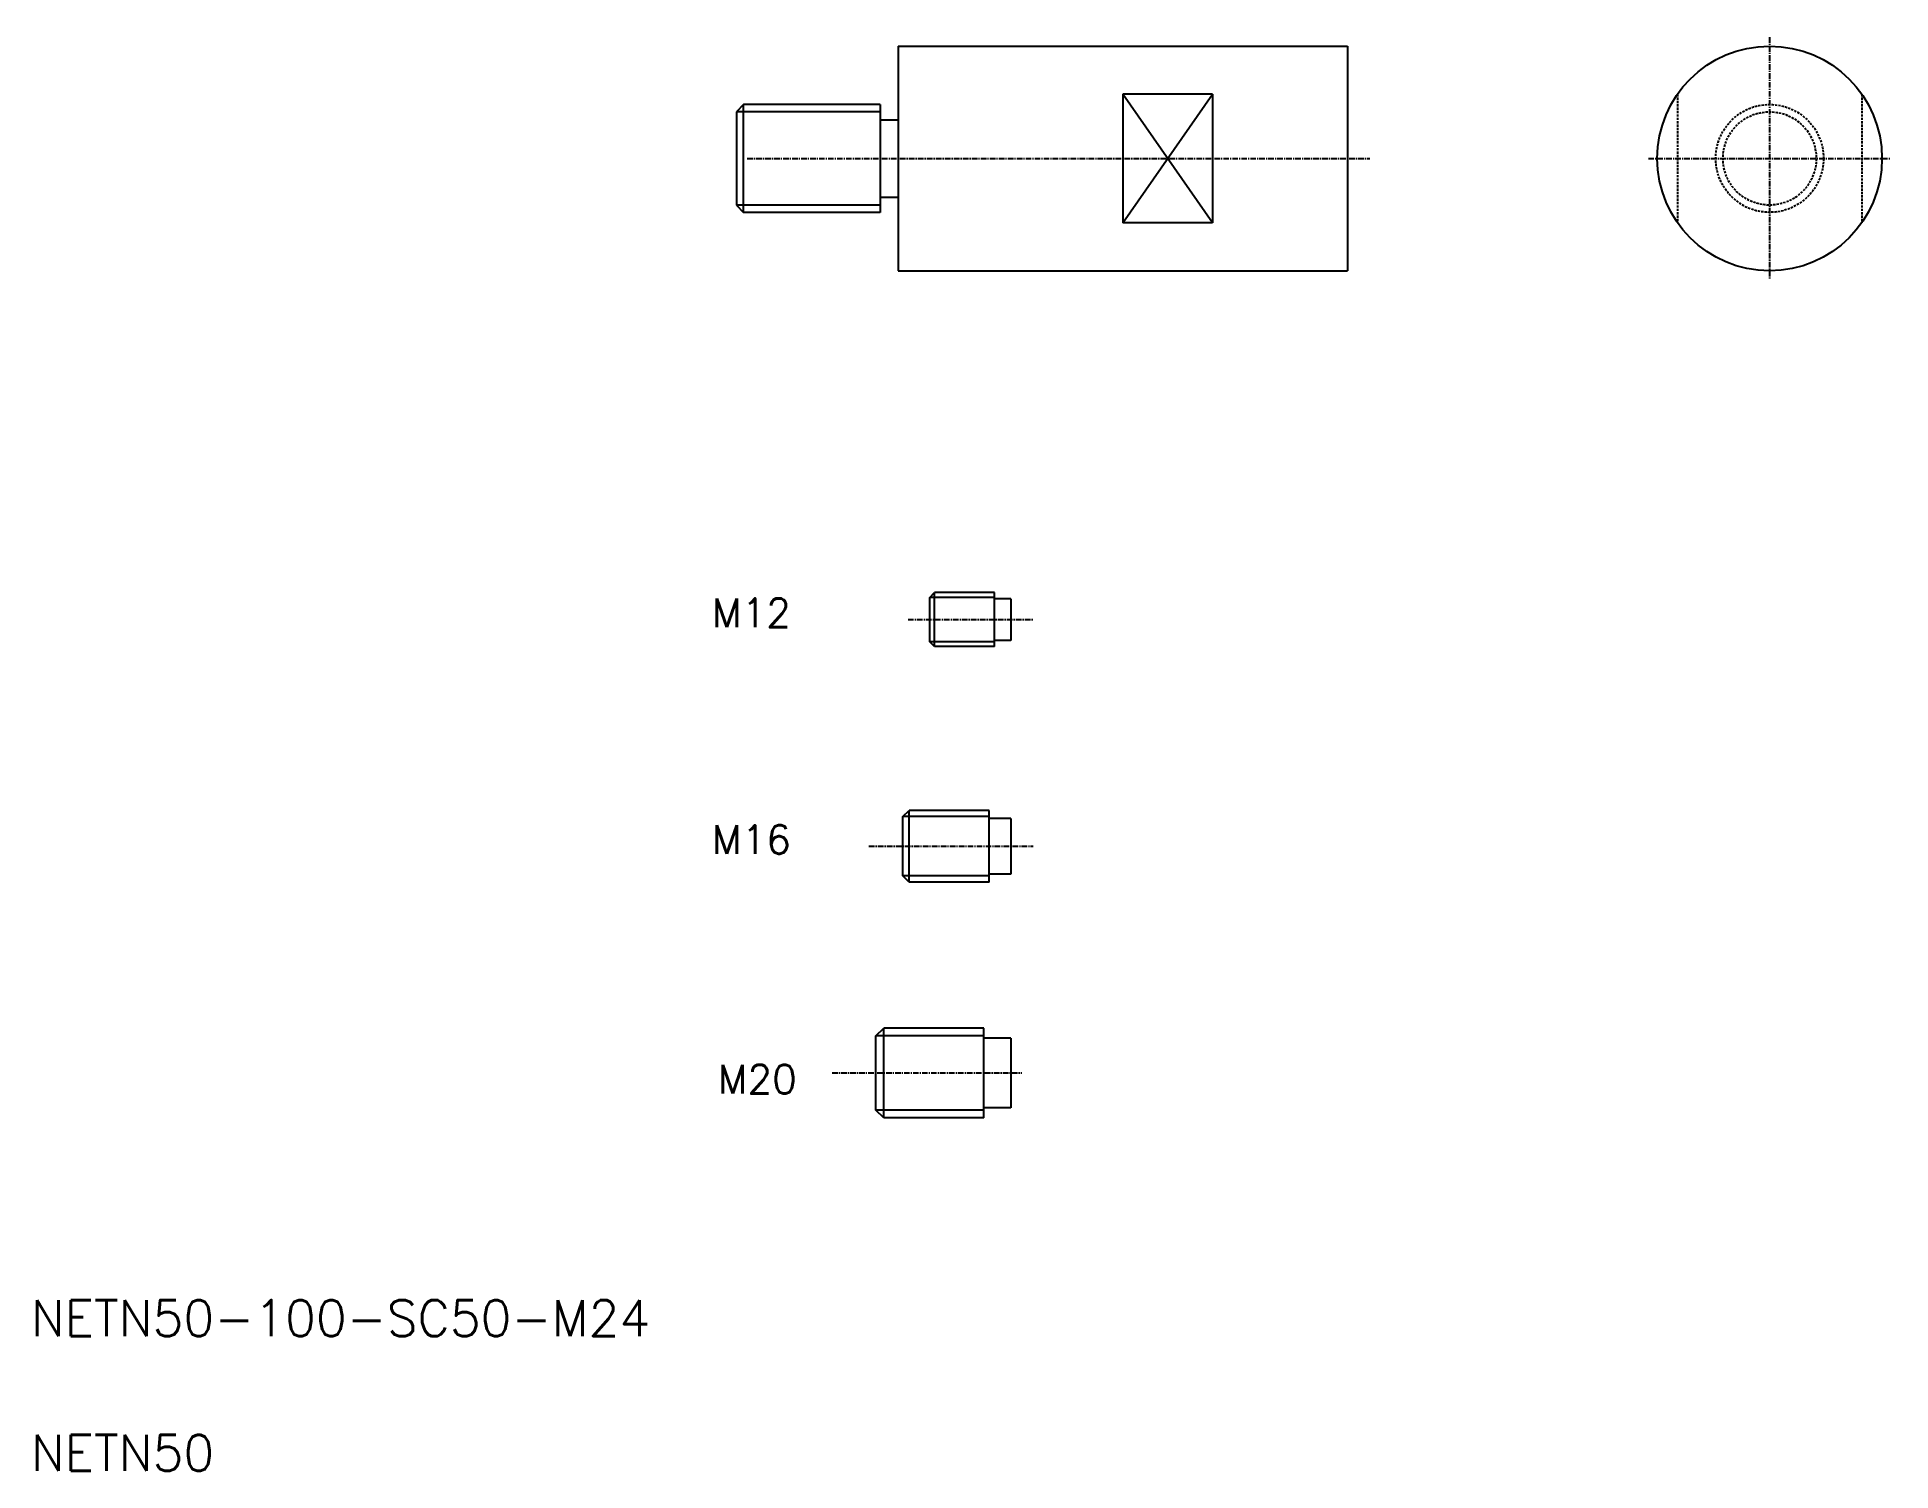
# Model space of a CAD drawing. Extents: x 21 to 434, y 20 to 339.
import ezdxf

# ---------------------------------------------------------------- set-up
doc = ezdxf.new("R2010")
doc.units = 0
doc.linetypes.add('CENTER', pattern=[2, 1.25, -0.25, 0.25, -0.25])
doc.linetypes.add('DASHED', pattern=[0.75, 0.5, -0.25])
doc.layers.get('0').update_dxf_attribs({"linetype": 'CONTINUOUS'})
doc.layers.add('CENTER', color=1, linetype='CENTER')
doc.styles.add('BIGFONT', font='txt.shx', dxfattribs={"height": 6.4, "bigfont": 'bigfont'})
doc.styles.get("Standard").update_dxf_attribs({"font": 'txt', "bigfont": 'BIGFONT'})

# ---------------------------------------------------------------- blocks, each defined once
blk = doc.blocks.new('A$C719F007C')
at = {"linetype": 'CONTINUOUS'}
for p, q in [((-34.38, 12), (-36, 10.38)), ((-36, 10.38), (-36, -10.38)), ((-4, 12), (-34.38, 12)), ((-34.38, -12), (-34.38, 12)), ((-4, 12), (-4, -12)), ((-4, 8.6), (0, 8.6)), ((-36, -10.38), (-34.38, -12)), ((-4, -12), (-34.38, -12)), ((-4, -8.6), (0, -8.6))]:
    blk.add_line(p, q, dxfattribs=at)
at = {"color": 3, "linetype": 'CONTINUOUS'}
for p, q in [((-4, 10.38), (-36, 10.38)), ((-4, -10.38), (-36, -10.38))]:
    blk.add_line(p, q, dxfattribs=at)

msp = doc.modelspace()

# ---------------------------------------------------------------- linework, layer by layer
at = {"color": 7, "linetype": 'CONTINUOUS'}
for p, q in [((213.03, 337.05), (313.03, 337.05)), ((213.03, 337.05), (213.03, 287.05)), ((313.03, 337.05), (313.03, 287.05)), ((263.03, 326.36), (263.03, 297.75)), ((283.03, 326.36), (263.03, 326.36)), ((283.03, 326.36), (283.03, 297.75)), ((283.03, 297.75), (263.03, 297.75)), ((213.03, 287.05), (313.03, 287.05)), ((220.09, 214.38), (221.14, 215.43)), ((234.49, 215.43), (221.14, 215.43)), ((221.14, 203.43), (221.14, 215.43)), ((234.49, 203.43), (234.49, 215.43)), ((220.09, 204.48), (220.09, 214.38)), ((238.09, 214.08), (234.49, 214.08)), ((238.09, 214.08), (238.09, 204.78)), ((221.14, 203.43), (220.09, 204.48)), ((234.49, 203.43), (221.14, 203.43)), ((238.09, 204.78), (234.49, 204.78)), ((214.09, 165.59), (215.49, 166.99)), ((214.09, 152.39), (214.09, 165.59)), ((215.49, 150.99), (215.49, 166.99)), ((233.29, 166.99), (215.49, 166.99)), ((233.29, 150.99), (233.29, 166.99)), ((238.09, 165.19), (233.29, 165.19)), ((238.09, 165.19), (238.09, 152.79)), ((238.09, 152.79), (233.29, 152.79)), ((215.49, 150.99), (214.09, 152.39)), ((233.29, 150.99), (215.49, 150.99)), ((208.09, 116.8), (209.84, 118.55)), ((208.09, 100.3), (208.09, 116.8)), ((232.09, 118.55), (209.84, 118.55)), ((209.84, 98.55), (209.84, 118.55)), ((232.09, 98.55), (232.09, 118.55)), ((238.09, 116.3), (232.09, 116.3)), ((238.09, 116.3), (238.09, 100.8)), ((209.84, 98.55), (208.09, 100.3)), ((238.09, 100.8), (232.09, 100.8)), ((232.09, 98.55), (209.84, 98.55))]:
    msp.add_line(p, q, dxfattribs=at)
at = {"color": 3, "linetype": 'CONTINUOUS'}
for p, q in [((263.03, 297.75), (283.03, 326.36)), ((283.03, 297.75), (263.03, 326.36)), ((234.49, 214.38), (220.09, 214.38)), ((234.49, 204.48), (220.09, 204.48)), ((233.29, 165.59), (214.09, 165.59)), ((233.29, 152.39), (214.09, 152.39)), ((232.09, 116.8), (208.09, 116.8)), ((232.09, 100.3), (208.09, 100.3))]:
    msp.add_line(p, q, dxfattribs=at)
at = {"color": 3, "linetype": 'DASHED'}
for p, q in [((386.52, 326.36), (386.52, 297.75)), ((427.52, 326.36), (427.52, 297.75))]:
    msp.add_line(p, q, dxfattribs=at)
at = {"color": 7, "linetype": 'CONTINUOUS'}
msp.add_circle((407.02, 312.05), 25, dxfattribs=at)
at = {"color": 3, "linetype": 'DASHED'}
for radius in [12, 10.38]:
    msp.add_circle((407.02, 312.05), radius, dxfattribs=at)
at = {"layer": 'CENTER', "color": 1, "linetype": 'CENTER'}
for p, q in [((407.02, 339.05), (407.02, 285.05)), ((179.43, 312.05), (318.03, 312.05)), ((380.02, 312.05), (434.02, 312.05)), ((215.23, 209.43), (243.09, 209.43)), ((206.52, 158.99), (243.09, 158.99)), ((198.35, 108.55), (240.58, 108.55))]:
    msp.add_line(p, q, dxfattribs=at)

# ---------------------------------------------------------------- block references
at = {"color": 7, "linetype": 'CONTINUOUS'}
msp.add_blockref('A$C719F007C', (213.03, 312.05), dxfattribs=at)

# ---------------------------------------------------------------- texts
at = {"color": 7, "linetype": 'CONTINUOUS', "style": 'BIGFONT'}
for s, p in [('M12', (171.61, 207.73)), ('M16', (171.61, 157.29))]:
    msp.add_text(s, height=6.4, dxfattribs=at).set_placement(p)
at = {"color": 7, "linetype": 'CONTINUOUS'}
for s, height, p in [('M20', 6.4, (172.92, 103.96)), ('NETN50-100-SC50-M24', 8, (20, 50)), ('NETN50', 8, (20, 20))]:
    msp.add_text(s, height=height, dxfattribs=at).set_placement(p)

doc.saveas('drawing.dxf')
